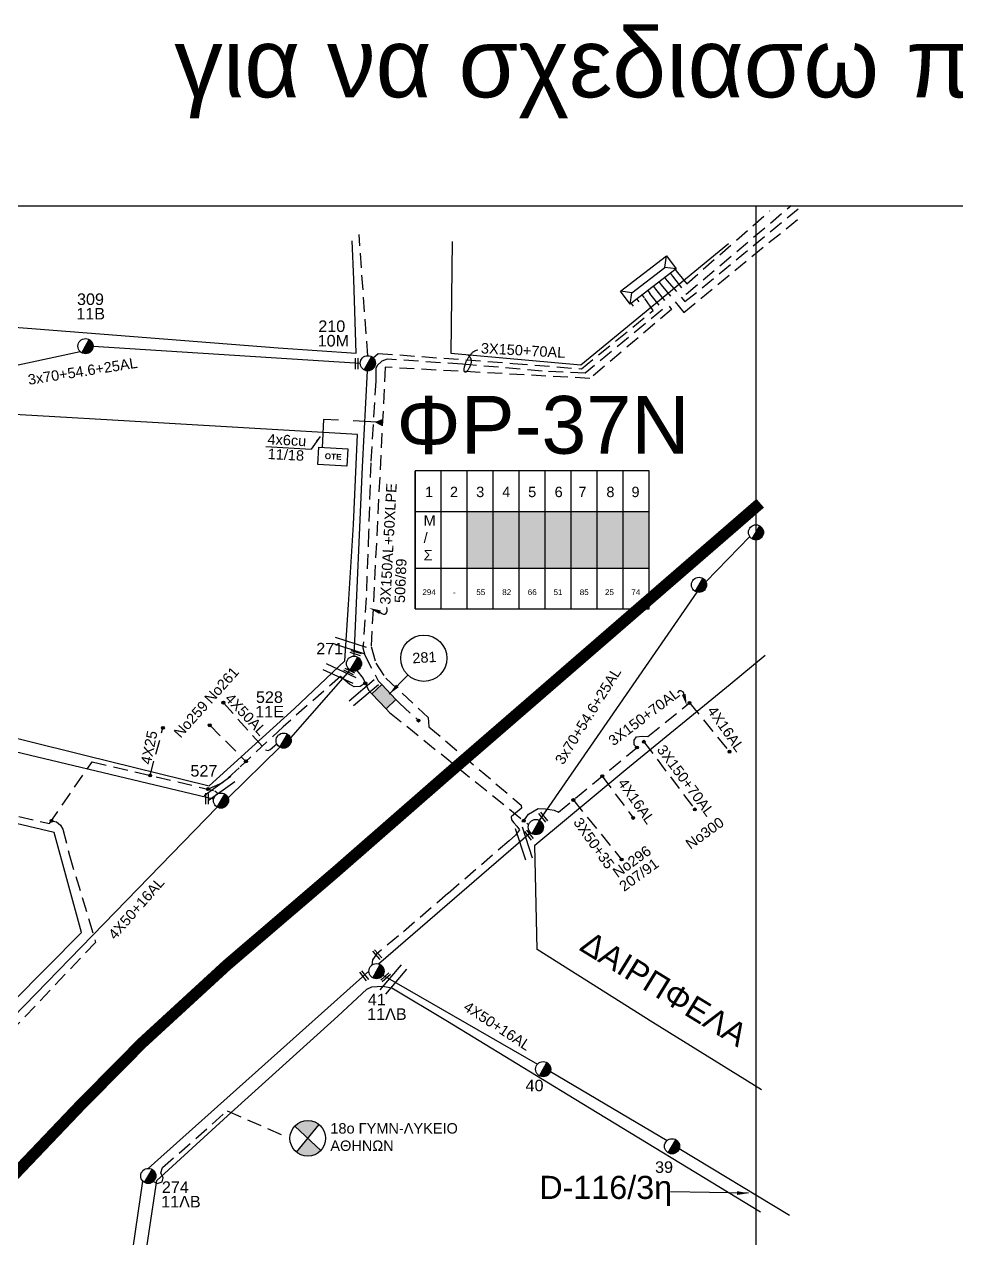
# Model space of a CAD drawing. Header units: millimetres. Extents: x 766 to 1726, y 225 to 629.
# Drawn here: x 1477.3 to 1558, y 516.8 to 621.9 of the extents above; entities that cross this region are included whole.
import ezdxf
from ezdxf.enums import TextEntityAlignment as Align

# ---------------------------------------------------------------- set-up
doc = ezdxf.new("R2010")
doc.units = ezdxf.units.MM
doc.linetypes.add('DASHED', pattern=[19.05, 12.7, -6.35])
doc.linetypes.add('DASHED2', pattern=[9.525, 6.35, -3.175])
for name, color, linetype in [('Link Box 4 Διευθύνσεων', 7, 'Continuous'), ('Pillar OTE', 7, 'Continuous'), ('Άγνωστα', 7, 'Continuous'), ('Ασφαλειοκιβώτια Χ.Τ 9 αναχωρήσεων', 7, 'Continuous'), ('Γυμνά εναέρια ΧΤ (3Φ)   3x50+35CU', 7, 'Continuous'), ('Γυμνά εναέρια ΧΤ και ΦΟΠ (3Φ)   4x50+16AL', 7, 'Continuous'), ('Επιγραφές - Σχήματα', 7, 'Continuous'), ('Καλώδια ΧΤ   3x150+70AL', 7, 'DASHED'), ('Καλώδια ΧΤ   3x150AL+50XLPE', 7, 'DASHED'), ('Μηχανική τομή', 7, 'Continuous'), ('Στύλος ΦΜ', 7, 'Continuous'), ('Στύλος ΦΜ @ 1', 7, 'Continuous'), ('Συνδέσεις', 7, 'Continuous'), ('Συνεστραμμένα ΧΤ   3x70+54.6+25 AL', 7, 'SYN_LINE'), ('Τομή', 7, 'Continuous'), ('Υποσταθμός πόλεως', 7, 'Continuous'), ('Υπόβαθρο ΔΕΗ', 7, 'Continuous'), ('Υπόγεια καλώδια Δικτύου ΧΤ και Παρ. ΧΤ - 3X150+70 AL', 7, 'DASHED'), ('Υπόγεια καλώδια Παροχών ΧΤ   4x16AL', 7, 'DASHED'), ('Υπόγεια καλώδια Παροχών ΧΤ   4x25', 7, 'DASHED'), ('Υπόγεια καλώδια Παροχών ΧΤ   4x50AL', 7, 'DASHED'), ('Υπόγεια καλώδια Παροχών ΧΤ   4x6', 7, 'DASHED')]:
    doc.layers.add(name, color=color, linetype=linetype)
doc.styles.add('arial', font='arial.ttf')
doc.styles.get("Standard").update_dxf_attribs({"font": 'arial.ttf'})
doc.linetypes.add('SYN_LINE', pattern='A,0.5,-0.0001,["/\\/\\/\\/",Standard,S=0.1,R=0,X=0,Y=-0.05],-0.25', length=0.7501)
doc.dimstyles.new('ISO-25', dxfattribs={"dimtxt": 2.5, "dimasz": 2.5, "dimexe": 1.25, "dimexo": 0.625, "dimtad": 1, "dimtxsty": 'Standard', "dimcen": 2.5, "dimadec": 0, "dimazin": 0, "dimtfac": 1, "dimtmove": 0, "dimatfit": 3, "dimfxl": 1, "dimarcsym": 0})

# ---------------------------------------------------------------- blocks, each defined once
blk = doc.blocks.new('ΥΠΑΡΧΩΝ ΤΣΙΜΕΝΤΕΝΙΟΣ ΣΤΥΛΟΣ')
at = {"layer": 'Στύλος ΦΜ'}
blk.add_hatch(color=256, dxfattribs=at).paths.add_polyline_path([(-1.29, -2.28, 0.574793), (2.62, 0, 0.268822), (1.3, 2.27)])
blk.add_line((-1.29, -2.28), (1.3, 2.27), dxfattribs=at)
blk.add_circle((0, 0), 2.62, dxfattribs=at)
at = {"layer": 'Στύλος ΦΜ', "flags": 4}
for tag, p in [('ΑΡΙΘΜΟΣ', (-4.68, 8.05)), ('ΤΥΠΟΣ', (-4.91, 3.03))]:
    blk.add_attdef(tag, p, '', height=4, dxfattribs=at)
blk = doc.blocks.new('LINK BOX 4 ΑΝΑΧΩΡΗΣΕΩΝ')
at = {"layer": 'Link Box 4 Διευθύνσεων', "ltscale": 40}
blk.add_hatch(color=256, dxfattribs=at).paths.add_polyline_path([(-3.54, 0), (-3.54, -4.67), (3.54, -4.67), (3.54, 0)])
for p, q in [((-3.54, 0), (-5.33, 0)), ((5.33, 0), (3.54, 0)), ((-3.54, -4.67), (-5.33, -4.67)), ((5.33, -4.67), (3.54, -4.67))]:
    blk.add_line(p, q, dxfattribs=at)
blk.add_lwpolyline([(-3.54, -4.67), (-3.54, 0), (3.54, 0), (3.54, -4.67)], close=True, dxfattribs=at)
blk = doc.blocks.new('_ΣΥΝΔΕΣΗ')
at = {"layer": 'Συνδέσεις', "linetype": 'SYN_LINE', "ltscale": 40}
blk.add_hatch(color=256, dxfattribs=at).paths.add_polyline_path([(0.5, -0.01, 1), (-0.5, -0.01, 1)])
at = {"layer": 'Συνδέσεις'}
blk.add_circle((0, -0.01), 0.5, dxfattribs=at)
blk = doc.blocks.new('ΤΟΜΗ')
at = {"layer": 'Τομή', "ltscale": 40}
for p, q in [((-5.68, 0), (5.68, 0)), ((5.68, -2.33), (-5.68, -2.33))]:
    blk.add_line(p, q, dxfattribs=at)
blk = doc.blocks.new('ΜΗΧΑΝΙΚΗ ΤΟΜΗ')
at = {"layer": 'Μηχανική τομή', "ltscale": 40}
for p, q in [((-1.89, 0.78), (1.89, 0.78)), ((1.89, 0), (-1.89, 0))]:
    blk.add_line(p, q, dxfattribs=at)
blk = doc.blocks.new('ΑΣΦΑΛΕΙΟΚΙΒΩΤΙΟ ΥΠΟΣΤΑΘΜΟΥ 9A ΑΝΑΧΩΡΗΣΕΩΝ')
at = {"layer": 'Ασφαλειοκιβώτια Χ.Τ 9 αναχωρήσεων', "ltscale": 40}
for p, q in [((0, 0), (0, 11.95)), ((2.25, 0), (2.25, 11.95)), ((4.5, 0), (4.5, 11.95)), ((6.75, 0), (6.75, 11.95)), ((9, 0), (9, 11.95)), ((11.25, 0), (11.25, 11.95)), ((13.5, 0), (13.5, 11.95)), ((15.75, 0), (15.75, 11.95)), ((18, 0), (18, 11.95)), ((0, 8.43), (20.25, 8.43)), ((0, 3.52), (20.25, 3.52))]:
    blk.add_line(p, q, dxfattribs=at)
at = {"layer": 'Ασφαλειοκιβώτια Χ.Τ 9 αναχωρήσεων'}
blk.add_lwpolyline([(20.25, 0), (20.25, 11.95), (0, 11.95), (0, 0)], close=True, dxfattribs=at)
for s, p in [('1', (0.85, 9.66)), ('2', (3, 9.66)), ('3', (5.27, 9.66)), ('4', (7.52, 9.66)), ('5', (9.77, 9.66)), ('6', (12.06, 9.66)), ('7', (14.12, 9.66)), ('8', (16.54, 9.66)), ('9', (18.71, 9.66))]:
    blk.add_text(s, height=0.9, dxfattribs=at).set_placement(p)
at = {"layer": 'Ασφαλειοκιβώτια Χ.Τ 9 αναχωρήσεων', "ltscale": 40}
for tag, height, p in [('ΟΝΟΜΑ', 1.25, (9.4, 14.06)), ('ΚΕΙΜΕΝΟ 1', 0.5, (1.19, 1.43)), ('ΚΕΙΜΕΝΟ 2', 0.5, (3.37, 1.43)), ('ΚΕΙΜΕΝΟ 3', 0.5, (5.67, 1.43)), ('ΚΕΙΜΕΝΟ 4', 0.5, (7.91, 1.43)), ('ΚΕΙΜΕΝΟ 5', 0.5, (10.12, 1.43)), ('ΚΕΙΜΕΝΟ 6', 0.5, (12.35, 1.43)), ('ΚΕΙΜΕΝΟ 7', 0.5, (14.62, 1.43)), ('ΚΕΙΜΕΝΟ 8', 0.5, (16.8, 1.43)), ('ΚΕΙΜΕΝΟ 9', 0.5, (19.09, 1.43)), ('ΣΧ', 0.5, (9.15, -0.43))]:
    blk.add_attdef(tag, text='', height=height, dxfattribs=at).set_placement(p, align=Align.MIDDLE_CENTER)
blk = doc.blocks.new('ΥΠΟΣΤΑΘΜΟΣ ΠΟΛΕΩΣ 9 ΑΝΑΧΩΡΗΣΕΩΝ')
at = {"layer": 'Υποσταθμός πόλεως', "ltscale": 40}
for p, q in [((-9.63, -2.82), (-9.63, -4)), ((-7.12, -2.82), (-7.12, -4)), ((-4.84, -2.82), (-4.84, -4)), ((-2.36, -2.82), (-2.36, -4)), ((0.09, -2.82), (0.09, -4)), ((2.55, -2.82), (2.55, -4)), ((5.02, -2.82), (5.02, -4)), ((7.48, -2.82), (7.48, -4)), ((9.61, -2.82), (9.61, -4))]:
    blk.add_line(p, q, dxfattribs=at)
blk.add_lwpolyline([(-10.02, 2.82), (10.02, 2.82), (10.02, -2.82), (-10.02, -2.82)], close=True, dxfattribs=at)
for points in [[(-7.21, 0), (-10.02, 2.82)], [(-10.02, -2.82), (-7.21, 0)], [(-7.21, 0), (7.21, 0)], [(7.21, 0), (10.02, 2.82)], [(10.02, -2.82), (7.21, 0)]]:
    blk.add_lwpolyline(points, dxfattribs=at)
at = {"layer": 'Υποσταθμός πόλεως', "linetype": 'SYN_LINE', "ltscale": 40, "flags": 1}
for tag, p in [('ΜΕΤΑΣΧΗΜΑΤΙΣΜΟΣ', (10.79, 1.71)), ('ΙΣΧΥΣ', (10.77, -1.08)), ('ΑΡΙΘΜΟΣ', (10.89, -3.8))]:
    blk.add_attdef(tag, p, '', height=1.8, dxfattribs=at)
blk = doc.blocks.new('PILLAR ΟΤΕ')
at = {"layer": 'Pillar OTE', "ltscale": 40}
blk.add_lwpolyline([(-3.31, 2.02), (3.39, 2.02), (3.39, -1.99), (-3.31, -1.99)], close=True, dxfattribs=at)
at = {"layer": 'Pillar OTE', "insert": (-1.81, 0.71), "char_height": 1.3575, "width": 109.961, "attachment_point": 1}
blk.add_mtext('{\\fArial|b1|i0|c161|p34;OTE}', dxfattribs=at)

msp = doc.modelspace()

# ---------------------------------------------------------------- hatches: boundary and pattern name
at = {"layer": 'Pillar OTE', "ltscale": 40}
h = msp.add_hatch(color=256, dxfattribs=at)
h.dxf.hatch_style = 1
h.paths.add_polyline_path([(1508.349, 587.77), (1507.664, 587.493), (1508.323, 587.141)])
at = {"layer": 'Ασφαλειοκιβώτια Χ.Τ 9 αναχωρήσεων'}
for color, points in [(62, [(1517.929, 579.778), (1515.679, 579.778), (1515.679, 574.864), (1517.929, 574.864)]), (1, [(1520.179, 579.778), (1517.929, 579.778), (1517.929, 574.864), (1520.179, 574.864)]), (85, [(1522.429, 579.778), (1520.179, 579.778), (1520.179, 574.864), (1522.429, 574.864)]), (30, [(1524.679, 579.778), (1522.429, 579.778), (1522.429, 574.864), (1524.679, 574.864)]), (5, [(1526.929, 579.778), (1524.679, 579.778), (1524.679, 574.864), (1526.929, 574.864)]), (6, [(1529.179, 579.778), (1526.929, 579.778), (1526.929, 574.864), (1529.179, 574.864)]), (27, [(1531.429, 579.778), (1529.179, 579.778), (1529.179, 574.864), (1531.429, 574.864)])]:
    msp.add_hatch(color=color, dxfattribs=at).paths.add_polyline_path(points)
h = msp.add_hatch(color=3, dxfattribs=at)
h.paths.add_polyline_path([(1522.429, 579.778), (1520.179, 579.778), (1520.179, 574.864), (1522.429, 574.864)], flags=17)
h.paths.add_polyline_path([(1522.429, 579.778), (1520.179, 579.778), (1520.179, 574.864), (1522.429, 574.864)])
at = {"layer": 'Επιγραφές - Σχήματα'}
h = msp.add_hatch(color=1, dxfattribs=at)
h.paths.add_polyline_path([(1502.864, 526.704, 0.3975373), (1500.749, 526.572), (1501.876, 525.518)])
h.paths.add_polyline_path([(1501.876, 525.518), (1500.889, 524.332, 0.3975373), (1503.004, 524.464)])

# ---------------------------------------------------------------- linework, layer by layer
at = {"layer": 'Άγνωστα', "color": 5, "linetype": 'DASHED', "ltscale": 0.1}
msp.add_lwpolyline([(1532.46, 599.383), (1534.423, 596.99), (1544.735, 605.44)], dxfattribs=at)
at = {"layer": 'Άγνωστα', "color": 30, "linetype": 'DASHED', "ltscale": 0.1}
for points in [[(1532.95, 599.757), (1534.521, 597.921), (1544.319, 605.946)], [(1493.392, 561.257), (1496.528, 558.132)]]:
    msp.add_lwpolyline(points, dxfattribs=at)
at = {"layer": 'Άγνωστα', "color": 85, "linetype": 'DASHED', "ltscale": 0.1}
msp.add_lwpolyline([(1533.439, 600.131), (1534.632, 598.574), (1543.695, 606.233)], dxfattribs=at)
at = {"layer": 'Άγνωστα', "color": 1, "linetype": 'DASHED', "ltscale": 0.1}
msp.add_lwpolyline([(1533.862, 600.455), (1534.674, 599.463), (1541.854, 605.772)], dxfattribs=at)
at = {"layer": 'Άγνωστα', "color": 30}
msp.add_lwpolyline([(1506.129, 565.991), (1506.666, 565.316), (1507.125, 564.3)], dxfattribs=at)
at = {"layer": 'Άγνωστα', "color": 62, "linetype": 'DASHED', "ltscale": 0.1}
msp.add_lwpolyline([(1488.529, 521.794), (1488.844, 521.617), (1489.268, 521.756), (1489.36, 522.087), (1489.145, 522.541), (1489.314, 522.987), (1494.907, 527.894), (1499.941, 525.695)], dxfattribs=at)
at = {"layer": 'Γυμνά εναέρια ΧΤ (3Φ)   3x50+35CU', "color": 27, "linetype": 'DASHED', "ltscale": 0.1}
msp.add_lwpolyline([(1524.858, 554.795), (1529.031, 549.649)], dxfattribs=at)
at = {"layer": 'Γυμνά εναέρια ΧΤ και ΦΟΠ (3Φ)   4x50+16AL', "color": 85}
for points in [[(1500.398, 560.163), (1505.553, 566.026)], [(1471.442, 560.206), (1493.727, 554.895)], [(1494.977, 554.973), (1499.462, 559.365)], [(1474.384, 533.997), (1494.041, 554.175)]]:
    msp.add_lwpolyline(points, dxfattribs=at)
at = {"layer": 'Γυμνά εναέρια ΧΤ και ΦΟΠ (3Φ)   4x50+16AL', "color": 62}
for points in [[(1507.994, 540.61), (1521.15, 551.987)], [(1488.073, 522.917), (1507.168, 539.979)], [(1484.184, 498.44), (1487.614, 521.796)]]:
    msp.add_lwpolyline(points, dxfattribs=at)
at = {"layer": 'Γυμνά εναέρια ΧΤ και ΦΟΠ (3Φ)   4x50+16AL', "color": 6}
for points in [[(1508.378, 539.634), (1521.751, 531.928)], [(1522.874, 531.314), (1532.984, 525.333)], [(1534.027, 524.639), (1543.57, 518.87)]]:
    msp.add_lwpolyline(points, dxfattribs=at)
at = {"layer": 'Επιγραφές - Σχήματα'}
msp.add_lwpolyline([(807.638, 244.256), (1540.689, 244.256), (1540.689, 606.185), (807.638, 606.185)], close=True, dxfattribs=at)
at = {"layer": 'Επιγραφές - Σχήματα', "ltscale": 10}
msp.add_lwpolyline([(1540.689, 244.256), (1647.272, 244.256), (1647.272, 606.185), (1540.689, 606.185)], dxfattribs=at)
at = {"layer": 'Επιγραφές - Σχήματα'}
for points in [[(1515.758, 593.297), (1515.835, 593.211), (1515.896, 593.134), (1515.943, 593.064), (1515.976, 593.001), (1515.999, 592.942), (1516.013, 592.887), (1516.02, 592.835), (1516.021, 592.784), (1516.018, 592.733), (1516.013, 592.682), (1516.004, 592.631), (1515.994, 592.581), (1515.981, 592.531), (1515.966, 592.483), (1515.95, 592.435), (1515.933, 592.389), (1515.915, 592.345), (1515.897, 592.302), (1515.878, 592.261), (1515.858, 592.22), (1515.838, 592.181), (1515.817, 592.143), (1515.795, 592.107), (1515.773, 592.07), (1515.751, 592.035), (1515.728, 592.001), (1515.705, 591.969), (1515.681, 591.938), (1515.658, 591.91), (1515.636, 591.885), (1515.614, 591.863), (1515.592, 591.845), (1515.571, 591.831), (1515.552, 591.821), (1515.533, 591.814), (1515.515, 591.812), (1515.498, 591.813), (1515.483, 591.818), (1515.469, 591.826), (1515.456, 591.838), (1515.445, 591.854), (1515.435, 591.872), (1515.426, 591.894), (1515.42, 591.919), (1515.415, 591.947), (1515.411, 591.977), (1515.41, 592.01), (1515.41, 592.046), (1515.412, 592.084), (1515.417, 592.124), (1515.422, 592.166), (1515.43, 592.21), (1515.438, 592.254), (1515.448, 592.299), (1515.458, 592.345), (1515.47, 592.391), (1515.482, 592.436), (1515.495, 592.481), (1515.509, 592.526), (1515.524, 592.571), (1515.54, 592.615), (1515.557, 592.659), (1515.575, 592.703), (1515.595, 592.747), (1515.616, 592.791), (1515.638, 592.834), (1515.662, 592.877), (1515.687, 592.92), (1515.713, 592.964), (1515.739, 593.007), (1515.767, 593.05), (1515.795, 593.093), (1515.824, 593.137), (1515.854, 593.181), (1515.885, 593.224), (1515.917, 593.268), (1515.951, 593.313), (1515.985, 593.357), (1516.022, 593.402), (1516.06, 593.447), (1516.1, 593.492), (1516.144, 593.536), (1516.194, 593.58), (1516.251, 593.62), (1516.319, 593.657), (1516.398, 593.691), (1516.491, 593.719), (1516.599, 593.741)], [(1508.13, 571.044), (1508.285, 570.93), (1508.422, 570.875), (1508.539, 570.873), (1508.632, 570.918), (1508.698, 571.004), (1508.736, 571.125), (1508.741, 571.274), (1508.711, 571.445)], [(1534.414, 563.934), (1534.411, 564.02), (1534.377, 564.101), (1534.317, 564.169), (1534.239, 564.218), (1534.149, 564.24), (1534.053, 564.229), (1533.958, 564.178), (1533.869, 564.08)]]:
    msp.add_lwpolyline(points, dxfattribs=at)
at = {"layer": 'Επιγραφές - Σχήματα', "color": 1}
for points in [[(1503.004, 524.464), (1500.749, 526.572)], [(1500.889, 524.332), (1502.864, 526.704)]]:
    msp.add_lwpolyline(points, dxfattribs=at)
at = {"layer": 'Επιγραφές - Σχήματα'}
msp.add_circle((1511.915, 567.058), 2, dxfattribs=at)
at = {"layer": 'Επιγραφές - Σχήματα', "color": 1}
msp.add_circle((1501.876, 525.518), 1.543, dxfattribs=at)
at = {"layer": 'Επιγραφές - Σχήματα'}
for points in [[(1508.069, 570.889), (1507.2, 571.412), (1508.192, 571.199)], [(1534.575, 563.976), (1534.669, 562.967), (1534.253, 563.891)]]:
    msp.add_solid(points, dxfattribs=at)
at = {"layer": 'Καλώδια ΧΤ   3x150+70AL', "color": 6, "ltscale": 0.1}
for points in [[(1507.07, 593.244), (1506.31, 603.724)], [(1507.532, 593.053), (1507.955, 593.448), (1519.626, 592.579), (1525.566, 592.103), (1531.767, 597.156), (1530.992, 598.26)]]:
    msp.add_lwpolyline(points, dxfattribs=at)
at = {"layer": 'Καλώδια ΧΤ   3x150+70AL', "color": 27, "ltscale": 0.1}
for points in [[(1531.461, 598.616), (1532.574, 597.24), (1525.876, 591.728), (1522.163, 591.91), (1515.264, 592.505), (1508.738, 592.952), (1508.276, 592.769), (1507.872, 592.384), (1507.759, 592.126), (1507.767, 591.082), (1507.32, 583.966), (1507.138, 577.983), (1506.931, 572.28), (1506.652, 567.964), (1506.814, 567.319), (1507.971, 565.104)], [(1509.806, 563.172), (1511.462, 561.668)], [(1530.358, 559.341), (1530.134, 559.582), (1530.117, 559.97), (1530.117, 559.97), (1530.314, 560.257), (1530.814, 560.313), (1531.315, 560.296), (1534.905, 563.19)], [(1520.561, 553.004), (1520.983, 553.583), (1521.819, 554.046), (1522.438, 554.023), (1523.192, 553.911), (1523.573, 553.732), (1530.963, 559.84)]]:
    msp.add_lwpolyline(points, dxfattribs=at)
at = {"layer": 'Καλώδια ΧΤ   3x150+70AL', "color": 6, "linetype": 'Continuous', "ltscale": 0.1}
msp.add_lwpolyline([(1505.876, 567.249), (1506.601, 583.64), (1507.036, 591.936)], dxfattribs=at)
at = {"layer": 'Καλώδια ΧΤ   3x150+70AL', "color": 27, "linetype": 'DASHED', "ltscale": 0.1}
msp.add_lwpolyline([(1508.96, 562.368), (1520.99, 552.658)], dxfattribs=at)
at = {"layer": 'Καλώδια ΧΤ   3x150AL+50XLPE', "color": 62, "ltscale": 0.1}
msp.add_lwpolyline([(1531.971, 599.009), (1533.366, 597.254), (1526.296, 591.274), (1508.583, 592.242), (1507.36, 568.068), (1507.763, 566.635), (1508.633, 565.341), (1512.301, 561.947), (1512.354, 561.136), (1520.334, 554.354), (1520.359, 554.1), (1520.148, 553.876), (1519.87, 553.698), (1519.485, 553.342), (1519.517, 553.08), (1519.697, 552.824), (1519.962, 552.519), (1520.211, 552.201), (1519.862, 551.766), (1519.308, 551.27), (1514.008, 546.696), (1509.738, 543.029), (1507.834, 541.468), (1507.48, 540.966), (1507.423, 540.498)], dxfattribs=at)
at = {"layer": 'Καλώδια ΧΤ   3x150AL+50XLPE', "color": 30, "linetype": 'DASHED', "ltscale": 0.1}
for points in [[(1506.855, 564.898), (1506.397, 564.621), (1505.888, 564.598), (1505.498, 564.815), (1504.698, 565.481), (1499.739, 561.127), (1495.932, 557.577), (1494.484, 556.273), (1493.239, 555.74)], [(1454.039, 559.558), (1454.391, 559.212), (1459.248, 558.076), (1460.16, 557.197), (1460.16, 557.197), (1479.538, 552.764), (1483.203, 558.108), (1493.821, 555.602), (1494.125, 555.353)]]:
    msp.add_lwpolyline(points, dxfattribs=at)
at = {"layer": 'Καλώδια ΧΤ   3x150AL+50XLPE', "color": 30, "ltscale": 0.1}
msp.add_lwpolyline([(1479.696, 552.995), (1480.134, 552.907), (1480.487, 552.627), (1480.68, 552.279), (1481.247, 549.999), (1483.516, 542.478), (1476.046, 534.607), (1465.495, 524.086), (1462.096, 520.714), (1450.662, 524.204), (1451.814, 528)], dxfattribs=at)
at = {"layer": 'Συνεστραμμένα ΧΤ   3x70+54.6+25 AL', "color": 6, "ltscale": 10}
for points in [[(1483.299, 594.069), (1506.416, 592.589)], [(1464.729, 589.849), (1482.169, 593.619)]]:
    msp.add_lwpolyline(points, dxfattribs=at)
at = {"layer": 'Συνεστραμμένα ΧΤ   3x70+54.6+25 AL', "color": 27, "ltscale": 10}
for points in [[(1536.336, 573.671), (1540.124, 577.586)], [(1521.937, 553.019), (1535.569, 572.782)]]:
    msp.add_lwpolyline(points, dxfattribs=at)
at = {"layer": 'Υπόβαθρο ΔΕΗ'}
for points in [[(1391.34, 604.109), (1391.473, 602.324), (1409.862, 600.842), (1433.973, 598.97), (1456.118, 597.272), (1478.362, 595.573), (1499.321, 593.915), (1506.051, 593.477), (1505.852, 599.849), (1505.73, 603.186)], [(1514.358, 603.112), (1514.252, 593.466), (1525.5, 592.452), (1538.273, 602.943)], [(1392.283, 592.717), (1392.964, 580.928), (1405.286, 577.81), (1422.299, 573.52), (1437.589, 569.857), (1448.808, 567.011), (1466.902, 562.571), (1482.582, 558.665), (1493.336, 556.024), (1500.729, 562.719), (1505.086, 566.847), (1505.386, 571.7), (1505.83, 578.623), (1506.175, 586.432), (1484.978, 587.674), (1464.98, 588.827), (1444.397, 590.038), (1418.475, 591.398), (1392.283, 592.717)], [(1498.256, 585.381), (1502.159, 585.152)], [(1393.321, 572.663), (1394.01, 562.962), (1394.923, 550.546), (1395.343, 544.146), (1404.645, 541.156), (1422.641, 535.382), (1439.66, 529.996), (1461.769, 523.032), (1467.605, 528.769), (1476.282, 537.273), (1482.294, 543.323), (1479.918, 551.993), (1468.338, 554.719), (1446.746, 559.868), (1428.992, 564.089), (1418.27, 566.663), (1403.318, 570.293), (1393.321, 572.663)], [(1541.155, 529.715), (1531.751, 535.53), (1521.726, 541.861), (1521.519, 550.887), (1529.407, 557.433), (1538.422, 564.829), (1541.465, 567.332)], [(1540.551, 480.206), (1527.963, 484.086), (1510.916, 489.592), (1501.68, 492.687), (1492.286, 495.524), (1485.203, 497.84), (1488.821, 521.856), (1494.927, 527.458), (1504.467, 536.075), (1506.998, 538.439), (1507.431, 538.634), (1508.355, 538.677), (1509.164, 538.548), (1513.979, 535.666), (1524.916, 528.974), (1541.058, 519.153)]]:
    msp.add_lwpolyline(points, dxfattribs=at)
at = {"layer": 'Υπόβαθρο ΔΕΗ', "linetype": 'DASHED2', "ltscale": 1.5, "const_width": 1, "flags": 128}
msp.add_lwpolyline([(1331.093, 245.3), (1342.047, 271.231), (1355.691, 302.6), (1366.859, 328.368), (1379.319, 357.098), (1390.003, 381.321), (1400.796, 405.376), (1410.202, 426.503), (1421.434, 448.216), (1430.934, 466.415), (1434.011, 472.903), (1439.093, 480.737), (1445.181, 489.19), (1448.557, 493.339), (1454.267, 499.1), (1465.692, 511.055), (1482.188, 528.362), (1487.533, 533.765), (1494.854, 540.49), (1504.253, 548.541), (1513.643, 556.746), (1541.032, 580.479)], dxfattribs=at)
at = {"layer": 'Υπόγεια καλώδια Δικτύου ΧΤ και Παρ. ΧΤ - 3X150+70 AL', "color": 27, "ltscale": 0.1}
msp.add_lwpolyline([(1530.963, 559.84), (1535.375, 553.984)], dxfattribs=at)
at = {"layer": 'Υπόγεια καλώδια Παροχών ΧΤ   4x16AL', "color": 27, "ltscale": 0.1}
for points in [[(1534.905, 563.19), (1538.368, 558.976)], [(1527.357, 556.86), (1530.038, 553.239)]]:
    msp.add_lwpolyline(points, dxfattribs=at)
at = {"layer": 'Υπόγεια καλώδια Παροχών ΧΤ   4x25', "color": 30, "ltscale": 0.1}
msp.add_lwpolyline([(1488.235, 556.92), (1489.343, 561.038)], dxfattribs=at)
at = {"layer": 'Υπόγεια καλώδια Παροχών ΧΤ   4x50AL', "color": 85, "ltscale": 0.1}
msp.add_lwpolyline([(1494.568, 563.217), (1498.209, 559.139), (1498.459, 559.087), (1498.613, 559.162), (1499.186, 559.669)], dxfattribs=at)
at = {"layer": 'Υπόγεια καλώδια Παροχών ΧΤ   4x6', "color": 62, "linetype": 'DASHED', "ltscale": 0.2}
msp.add_lwpolyline([(1508.341, 587.453), (1503.246, 587.735), (1503.11, 585.271)], dxfattribs=at)

# ---------------------------------------------------------------- block references
at = {"layer": 'Link Box 4 Διευθύνσεων', "xscale": 0.2500000000000342, "yscale": 0.2500000000000342, "zscale": 0.2500000000000342, "rotation": 313.5191105240749}
msp.add_blockref('LINK BOX 4 ΑΝΑΧΩΡΗΣΕΩΝ', (1508.889, 564.138), dxfattribs=at)
at = {"layer": 'Pillar OTE', "xscale": 0.375, "yscale": 0.375, "zscale": 0.375, "rotation": 357}
msp.add_blockref('PILLAR ΟΤΕ', (1504.021, 584.507), dxfattribs=at)
at = {"layer": 'Ασφαλειοκιβώτια Χ.Τ 9 αναχωρήσεων'}
ref = msp.add_blockref('ΑΣΦΑΛΕΙΟΚΙΒΩΤΙΟ ΥΠΟΣΤΑΘΜΟΥ 9A ΑΝΑΧΩΡΗΣΕΩΝ', (1511.179, 571.344), dxfattribs=at)
ref.add_attrib('ΚΕΙΜΕΝΟ 9', '74', dxfattribs={"ltscale": 40, "height": 0.5}).set_placement((1530.266, 572.778), align=Align.MIDDLE_CENTER)
ref.add_attrib('ΚΕΙΜΕΝΟ 8', '25', dxfattribs={"ltscale": 40, "height": 0.5}).set_placement((1527.983, 572.778), align=Align.MIDDLE_CENTER)
ref.add_attrib('ΚΕΙΜΕΝΟ 7', '85', dxfattribs={"ltscale": 40, "height": 0.5}).set_placement((1525.801, 572.778), align=Align.MIDDLE_CENTER)
ref.add_attrib('ΚΕΙΜΕΝΟ 6', '51', dxfattribs={"ltscale": 40, "height": 0.5}).set_placement((1523.533, 572.778), align=Align.MIDDLE_CENTER)
ref.add_attrib('ΚΕΙΜΕΝΟ 5', '66', dxfattribs={"ltscale": 40, "height": 0.5}).set_placement((1521.302, 572.778), align=Align.MIDDLE_CENTER)
ref.add_attrib('ΚΕΙΜΕΝΟ 4', '82', dxfattribs={"ltscale": 40, "height": 0.5}).set_placement((1519.091, 572.778), align=Align.MIDDLE_CENTER)
ref.add_attrib('ΚΕΙΜΕΝΟ 3', '55', dxfattribs={"ltscale": 40, "height": 0.5}).set_placement((1516.848, 572.778), align=Align.MIDDLE_CENTER)
ref.add_attrib('ΚΕΙΜΕΝΟ 1', '294', dxfattribs={"ltscale": 40, "height": 0.5}).set_placement((1512.373, 572.778), align=Align.MIDDLE_CENTER)
ref.add_attrib('ΚΕΙΜΕΝΟ 2', '-', dxfattribs={"ltscale": 40, "height": 0.5}).set_placement((1514.549, 572.778), align=Align.MIDDLE_CENTER)
at = {"layer": 'Μηχανική τομή'}
for p, xscale, yscale, zscale, rotation in [((1506.01, 592.547), 0.2499999999999362, 0.2499999999999362, 0.2499999999999362, 269.4899977991545), ((1505.989, 567.415), 0.2500000000000089, 0.2500000000000089, 0.2500000000000089, 343.48284094459), ((1505.418, 565.82), 0.2500000000001054, 0.2500000000001054, 0.2500000000001054, 334.7594786888221), ((1493.062, 554.901), 0.2499999999999362, 0.2499999999999362, 0.2499999999999362, 269.4899977991545), ((1522.168, 553.246), 0.2499999999999419, 0.2499999999999419, 0.2499999999999419, 308.7077437901726), ((1520.947, 551.699), 0.2499999999999419, 0.2499999999999419, 0.2499999999999419, 308.7077437901726), ((1507.816, 541.351), 0.2499999999999755, 0.2499999999999755, 0.2499999999999755, 311.5309869642251), ((1506.671, 539.521), 0.2499999999999419, 0.2499999999999419, 0.2499999999999419, 308.7077437901726), ((1508.548, 539.522), 0.2499999999999729, 0.2499999999999729, 0.2499999999999729, 221.6134512615995)]:
    msp.add_blockref('ΜΗΧΑΝΙΚΗ ΤΟΜΗ', p, dxfattribs=dict(at, xscale=xscale, yscale=yscale, zscale=zscale, rotation=rotation))
at = {"layer": 'Στύλος ΦΜ @ 1', "ltscale": 40}
ref = msp.add_blockref('ΥΠΑΡΧΩΝ ΤΣΙΜΕΝΤΕΝΙΟΣ ΣΤΥΛΟΣ', (1482.644, 594.069), dxfattribs=dict(at, xscale=0.25, yscale=0.25, zscale=0.25))
ref.add_attrib('ΤΥΠΟΣ', '11B', (1481.846, 596.378), dxfattribs={"layer": 'Στύλος ΦΜ', "height": 1, "flags": 4})
ref.add_attrib('ΑΡΙΘΜΟΣ', '309', (1481.905, 597.634), dxfattribs={"layer": 'Στύλος ΦΜ', "height": 1, "flags": 4})
ref = msp.add_blockref('ΥΠΑΡΧΩΝ ΤΣΙΜΕΝΤΕΝΙΟΣ ΣΤΥΛΟΣ', (1507.07, 592.589), dxfattribs=dict(at, xscale=0.25, yscale=0.25, zscale=0.25))
ref.add_attrib('ΤΥΠΟΣ', '10M', (1502.73, 594.04), dxfattribs={"layer": 'Στύλος ΦΜ', "height": 1, "flags": 4})
ref.add_attrib('ΑΡΙΘΜΟΣ', '210', (1502.789, 595.297), dxfattribs={"layer": 'Στύλος ΦΜ', "height": 1, "flags": 4})
at = {"layer": 'Στύλος ΦΜ @ 1', "ltscale": 40, "xscale": 0.25, "yscale": 0.25, "zscale": 0.25}
for p in [(1540.664, 577.955), (1535.734, 573.416), (1521.611, 552.452)]:
    msp.add_blockref('ΥΠΑΡΧΩΝ ΤΣΙΜΕΝΤΕΝΙΟΣ ΣΤΥΛΟΣ', p, dxfattribs=at)
at = {"layer": 'Στύλος ΦΜ @ 1', "ltscale": 40}
ref = msp.add_blockref('ΥΠΑΡΧΩΝ ΤΣΙΜΕΝΤΕΝΙΟΣ ΣΤΥΛΟΣ', (1505.876, 566.595), dxfattribs=dict(at, xscale=0.25, yscale=0.25, zscale=0.25))
ref.add_attrib('ΤΥΠΟΣ', '271', (1502.612, 567.395), dxfattribs={"layer": 'Στύλος ΦΜ', "height": 1, "flags": 4})
ref = msp.add_blockref('ΥΠΑΡΧΩΝ ΤΣΙΜΕΝΤΕΝΙΟΣ ΣΤΥΛΟΣ', (1499.785, 559.934), dxfattribs=dict(at, xscale=0.25, yscale=0.25, zscale=0.25))
ref.add_attrib('ΤΥΠΟΣ', '11E', (1497.332, 561.941), dxfattribs={"layer": 'Στύλος ΦΜ', "height": 1, "flags": 4})
ref.add_attrib('ΑΡΙΘΜΟΣ', '528', (1497.392, 563.198), dxfattribs={"layer": 'Στύλος ΦΜ', "height": 1, "flags": 4})
ref = msp.add_blockref('ΥΠΑΡΧΩΝ ΤΣΙΜΕΝΤΕΝΙΟΣ ΣΤΥΛΟΣ', (1494.364, 554.744), dxfattribs=dict(at, xscale=0.25, yscale=0.25, zscale=0.25))
ref.add_attrib('ΤΥΠΟΣ', '527', (1491.721, 556.821), dxfattribs={"layer": 'Στύλος ΦΜ', "height": 1, "flags": 4})
ref = msp.add_blockref('ΥΠΑΡΧΩΝ ΤΣΙΜΕΝΤΕΝΙΟΣ ΣΤΥΛΟΣ', (1507.822, 539.979), dxfattribs=dict(at, xscale=0.25, yscale=0.25, zscale=0.25))
ref.add_attrib('ΤΥΠΟΣ', '11ΛB', (1507.016, 535.769), dxfattribs={"layer": 'Στύλος ΦΜ', "height": 1, "flags": 4})
ref.add_attrib('ΑΡΙΘΜΟΣ', '41', (1507.075, 537.026), dxfattribs={"layer": 'Στύλος ΦΜ', "height": 1, "flags": 4})
ref = msp.add_blockref('ΥΠΑΡΧΩΝ ΤΣΙΜΕΝΤΕΝΙΟΣ ΣΤΥΛΟΣ', (1522.248, 531.502), dxfattribs=dict(at, xscale=0.25, yscale=0.25, zscale=0.25))
ref.add_attrib('ΤΥΠΟΣ', '40', (1520.723, 529.588), dxfattribs={"layer": 'Στύλος ΦΜ', "height": 1, "flags": 4})
ref = msp.add_blockref('ΥΠΑΡΧΩΝ ΤΣΙΜΕΝΤΕΝΙΟΣ ΣΤΥΛΟΣ', (1533.401, 524.83), dxfattribs=dict(at, xscale=0.25, yscale=0.25, zscale=0.25))
ref.add_attrib('ΤΥΠΟΣ', '39', (1531.93, 522.525), dxfattribs={"layer": 'Στύλος ΦΜ', "height": 1, "flags": 4})
ref = msp.add_blockref('ΥΠΑΡΧΩΝ ΤΣΙΜΕΝΤΕΝΙΟΣ ΣΤΥΛΟΣ', (1488.073, 522.263), dxfattribs=dict(at, xscale=0.25, yscale=0.25, zscale=0.25))
ref.add_attrib('ΤΥΠΟΣ', '11ΛB', (1489.191, 519.537), dxfattribs={"layer": 'Στύλος ΦΜ', "height": 1, "flags": 4})
ref.add_attrib('ΑΡΙΘΜΟΣ', '274', (1489.25, 520.793), dxfattribs={"layer": 'Στύλος ΦΜ', "height": 1, "flags": 4})
at = {"layer": 'Συνδέσεις', "xscale": 0.25, "yscale": 0.25, "zscale": 0.25}
for p in [(1506.856, 564.901), (1494.569, 563.22), (1534.906, 563.193), (1493.393, 561.26), (1511.462, 561.671), (1489.344, 561.041), (1530.359, 559.344), (1530.956, 559.837), (1538.369, 558.979), (1496.529, 558.135), (1488.236, 556.923), (1527.358, 556.863), (1493.24, 555.742), (1524.859, 554.798), (1535.376, 553.987), (1479.697, 552.998), (1520.562, 553.007), (1530.038, 553.242), (1529.032, 549.652)]:
    msp.add_blockref('_ΣΥΝΔΕΣΗ', p, dxfattribs=at)
at = {"layer": 'Τομή'}
for p, xscale, yscale, zscale, rotation in [((1505.406, 567.892), 0.2500000000001291, 0.2500000000001291, 0.2500000000001291, 162.0707336386535), ((1504.506, 565.471), 0.2500000000000223, 0.2500000000000223, 0.2500000000000223, 154.9642352020579), ((1506.924, 563.857), 0.2500000000000605, 0.2500000000000605, 0.2500000000000605, 220.2206511948449), ((1494.408, 555.544), 0.2500000000001709, 0.2500000000001709, 0.2500000000001709, 215.7824933050558), ((1520.858, 551.132), 0.2500000000001069, 0.2500000000001069, 0.2500000000001069, 287.9415444890163), ((1509.515, 539.072), 0.2499999999999961, 0.2499999999999961, 0.2499999999999961, 229.8268950271522)]:
    msp.add_blockref('ΤΟΜΗ', p, dxfattribs=dict(at, xscale=xscale, yscale=yscale, zscale=zscale, rotation=rotation))
at = {"layer": 'Υποσταθμός πόλεως', "xscale": 0.2500000000000302, "yscale": 0.2500000000000302, "zscale": 0.2500000000000302, "rotation": 37.3991829590774}
msp.add_blockref('ΥΠΟΣΤΑΘΜΟΣ ΠΟΛΕΩΣ 9 ΑΝΑΧΩΡΗΣΕΩΝ', (1531.346, 599.79), dxfattribs=at)

# ---------------------------------------------------------------- texts
at = {"layer": 'Ασφαλειοκιβώτια Χ.Τ 9 αναχωρήσεων', "insert": (1511.901, 579.436), "char_height": 0.9, "width": 2.17983, "attachment_point": 1}
msp.add_mtext('M\\P/\\PΣ', dxfattribs=at)
at = {"layer": 'Γυμνά εναέρια ΧΤ (3Φ)   3x50+35CU', "color": 7, "insert": (1525.549, 553.386), "char_height": 0.9, "width": 84.18588, "attachment_point": 1, "rotation": 305.21272}
msp.add_mtext('3X50+35', dxfattribs=at)
at = {"layer": 'Γυμνά εναέρια ΧΤ και ΦΟΠ (3Φ)   4x50+16AL', "color": 7, "char_height": 0.9, "width": 84.18588, "attachment_point": 1}
for insert, rotation in [((1484.524, 543.233), 48.94362), ((1515.763, 537.429), 326.7817)]:
    msp.add_mtext('4X50+16AL', dxfattribs=dict(at, insert=insert, rotation=rotation))
at = {"layer": 'Επιγραφές - Σχήματα', "ltscale": 10, "insert": (1490.325, 621.604), "char_height": 6, "width": 315.0361, "attachment_point": 1}
msp.add_mtext('{\\C1;για να σχεδιασω προσθετω στα μετρα  7.79m}', dxfattribs=at)
at = {"layer": 'Επιγραφές - Σχήματα', "attachment_point": 1}
for s, insert, char_height, width in [('ΦΡ-37N', (1509.543, 589.761), 5, 4.30029), ('D-116/3η', (1521.913, 522.272), 2, 2.8818)]:
    msp.add_mtext(s, dxfattribs=dict(at, insert=insert, char_height=char_height, width=width))
at = {"layer": 'Επιγραφές - Σχήματα', "ltscale": 40, "char_height": 0.9, "width": 47.0228, "attachment_point": 1, "style": 'arial'}
for s, insert, rotation in [('{\\fArial|b0|i0|c161|p34;506/89}', (1509.38, 571.863), 87.83039), ('{\\fArial|b0|i0|c161|p34;281}', (1510.897, 567.518), 3.35504), ('{\\fArial|b0|i0|c161|p34;207/91}', (1528.716, 547.555), 36.07475)]:
    msp.add_mtext(s, dxfattribs=dict(at, insert=insert, rotation=rotation))
at = {"layer": 'Επιγραφές - Σχήματα', "char_height": 0.9, "width": 84.18588, "attachment_point": 1, "style": 'arial'}
for s, insert, rotation in [('No261', (1492.849, 563.655), 48.13513), ('No259', (1490.192, 560.702), 48.13513), ('No300', (1534.462, 551.212), 35.88879), ('No296', (1528.156, 548.747), 35.88879)]:
    msp.add_mtext(s, dxfattribs=dict(at, insert=insert, rotation=rotation))
at = {"layer": 'Επιγραφές - Σχήματα', "insert": (1526.335, 543.555), "char_height": 2, "width": 8.86438, "attachment_point": 1, "rotation": 328.40812}
msp.add_mtext('ΔΑΙΡΠΦΕΛA', dxfattribs=at)
at = {"layer": 'Επιγραφές - Σχήματα', "color": 1, "insert": (1503.83, 526.831), "char_height": 0.9, "width": 12.8312, "attachment_point": 1}
msp.add_mtext('18ο ΓΥΜΝ-ΛΥΚΕΙΟ\\PΑΘΗΝΩΝ', dxfattribs=at)
at = {"layer": 'Καλώδια ΧΤ   3x150+70AL', "color": 7, "char_height": 0.9, "width": 84.18588, "attachment_point": 1}
for insert, rotation in [((1516.888, 594.35), 356.89128), ((1527.783, 560.147), 37.1005)]:
    msp.add_mtext('3X150+70AL', dxfattribs=dict(at, insert=insert, rotation=rotation))
at = {"layer": 'Καλώδια ΧΤ   3x150AL+50XLPE', "color": 7, "insert": (1508.855, 576.96), "char_height": 0.9, "width": 13.92422, "attachment_point": 5, "rotation": 86.93087}
msp.add_mtext('3X150AL+50XLPE', dxfattribs=at)
at = {"layer": 'Συνεστραμμένα ΧΤ   3x70+54.6+25 AL', "color": 7, "char_height": 0.9, "width": 84.18588, "attachment_point": 1}
for insert, rotation in [((1477.592, 591.604), 8.94697), ((1523.212, 558.258), 58.04235)]:
    msp.add_mtext('3x70+54.6+25AL', dxfattribs=dict(at, insert=insert, rotation=rotation))
at = {"layer": 'Υπόγεια καλώδια Δικτύου ΧΤ και Παρ. ΧΤ - 3X150+70 AL', "color": 7, "insert": (1532.761, 559.678), "char_height": 0.9, "width": 84.18588, "attachment_point": 1, "rotation": 306.72116}
msp.add_mtext('3X150+70AL', dxfattribs=at)
at = {"layer": 'Υπόγεια καλώδια Παροχών ΧΤ   4x16AL', "color": 7, "char_height": 0.9, "width": 84.18588, "attachment_point": 1, "rotation": 305.21272}
for insert in [(1537.141, 563.039), (1529.398, 556.783)]:
    msp.add_mtext('4X16AL', dxfattribs=dict(at, insert=insert))
at = {"layer": 'Υπόγεια καλώδια Παροχών ΧΤ   4x25', "color": 7, "insert": (1487.408, 557.988), "char_height": 0.9, "width": 84.18588, "attachment_point": 1, "rotation": 78.45408}
msp.add_mtext('4X25', dxfattribs=at)
at = {"layer": 'Υπόγεια καλώδια Παροχών ΧΤ   4x50AL', "color": 7, "ltscale": 0.2, "char_height": 0.9, "attachment_point": 1, "rotation": 357}
for s, insert in [('4x6cu', (1498.419, 586.479)), ('11/18', (1498.435, 585.205))]:
    msp.add_mtext_dynamic_manual_height_columns(s, width=1.8, gutter_width=12.5, heights=[0.118], dxfattribs=dict(at, insert=insert))
at = {"layer": 'Υπόγεια καλώδια Παροχών ΧΤ   4x50AL', "color": 7, "insert": (1495.293, 564.136), "char_height": 0.9, "width": 84.18588, "attachment_point": 1, "rotation": 313.6822}
msp.add_mtext('4X50AL', dxfattribs=at)

# ---------------------------------------------------------------- leaders
at = {"layer": 'Επιγραφές - Σχήματα', "ltscale": 40}
for points, override in [([(1502.954, 586.26), (1502.159, 585.152)], {"dimasz": 0.5, "dimtad": 0}), ([(1540.02, 520.766), (1533.272, 520.873)], {"dimasz": 1, "dimtad": 0})]:
    msp.add_leader(points, dimstyle='ISO-25', override=override, dxfattribs=at)
at = {"layer": 'Επιγραφές - Σχήματα'}
msp.add_leader([(1508.929, 563.957), (1510.545, 565.6)], dimstyle='ISO-25', override={"dimasz": 1, "dimgap": 0.625, "dimtad": 0}, dxfattribs=at)

doc.saveas('drawing.dxf')
